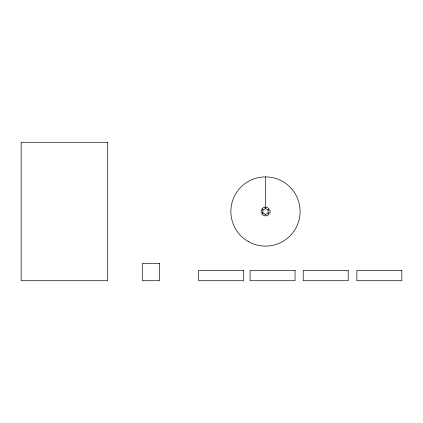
<?xml version="1.0" encoding="UTF-8"?>
<svg xmlns="http://www.w3.org/2000/svg" width="423" height="423" viewBox="0 0 423 423"><rect width="100%" height="100%" fill="white"/><g stroke="black" fill="none" stroke-linecap="round" stroke-linejoin="round"><path stroke-width="0.63" d="M265.48 176.893L265.48 208.888M262.905 212.986L262.038 214.487L264.618 215.973L265.48 214.477L268.06 212.986L270.07 212.986L270.07 210.014L268.06 210.014L265.48 208.523L264.618 207.027L262.038 208.513L262.905 210.014L262.905 212.986L265.48 214.477L266.347 215.973L268.928 214.487L268.06 212.986L268.06 210.014L268.928 208.513L266.347 207.027L265.48 208.523L262.905 210.014L261.176 210.014L261.176 212.986L262.905 212.986M107.669 142.287L21.15 142.287L21.15 280.713L107.669 280.713L107.669 142.287M159.582 263.413L142.276 263.413L142.276 280.713L159.582 280.713L159.582 263.413M243.611 270.334L198.62 270.334L198.62 280.713L243.611 280.713L243.611 270.334M295.053 270.334L250.062 270.334L250.062 280.713L295.053 280.713L295.053 270.334M348.214 270.334L303.222 270.334L303.222 280.713L348.214 280.713L348.214 270.334M401.85 270.334L356.859 270.334L356.859 280.713L401.85 280.713L401.85 270.334M248.179 241.47A34.607 34.607 0 0 0 300.092 211.5A34.607 34.607 0 0 0 248.179 181.53A34.607 34.607 0 0 0 248.179 241.47"/></g></svg>
